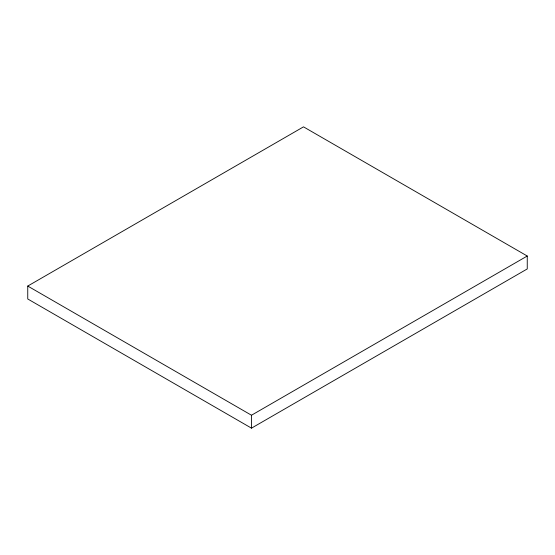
<?xml version="1.0" encoding="UTF-8"?>
<svg xmlns="http://www.w3.org/2000/svg" width="555" height="555" viewBox="0 0 555 555"><rect width="100%" height="100%" fill="white"/><g stroke="black" fill="none" stroke-linecap="round" stroke-linejoin="round"><path stroke-width="0.83" d="M27.75 286.061L303.509 126.852L527.25 256.022L527.25 268.939L251.491 428.148L27.75 298.978L27.75 286.061L251.491 415.23L527.25 256.022M251.491 415.23L251.491 428.148"/></g></svg>
